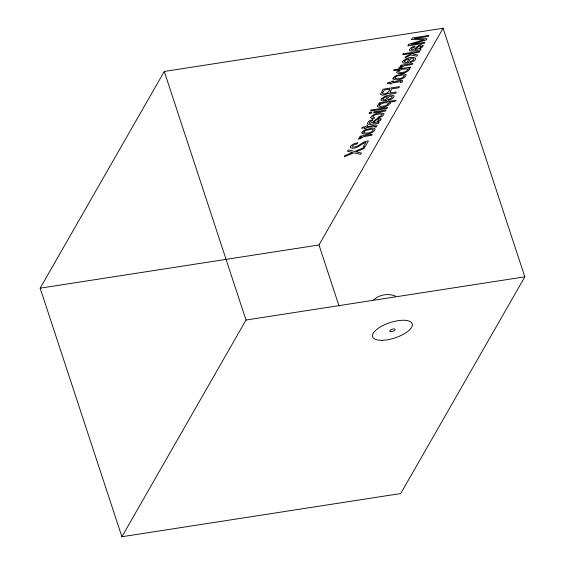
<?xml version="1.0" encoding="UTF-8"?>
<svg xmlns="http://www.w3.org/2000/svg" width="565" height="565" viewBox="0 0 565 565"><rect width="100%" height="100%" fill="white"/><g stroke="black" fill="none" stroke-linecap="round" stroke-linejoin="round"><path stroke-width="0.85" d="M40.164 288.171L164.281 71.458L443.108 28.25L524.836 276.829L400.719 493.542L121.892 536.75L40.164 288.171L318.992 244.97L443.108 28.25M121.892 536.75L246.008 320.03L164.281 71.458M373.79 299.747C379.624 294.485 388.409 293.15 395.62 296.173M246.008 320.03L524.836 276.829M318.992 244.97L339.078 306.068M361.911 132.761L361.904 133.234C365.668 135.558 373.642 133.495 375.238 129.053L373.74 128.213L371.692 128.199L365.11 129.879A5.389 2.076 -18.2 0 0 362.596 131.589L361.911 132.761M392.993 78.493L392.993 78.959C396.75 81.282 404.731 79.227 406.32 74.778L404.823 73.944L402.781 73.923L396.192 75.604A5.389 2.076 -18.2 0 0 393.678 77.313L392.993 78.493M390.076 91.982C391.058 93.854 394.511 91.7 396.369 92.123L395.218 93.55L389.673 93.896L388.325 93.274L385.111 94.758L382.456 95.174L380.492 94.489L383.014 89.206L399.504 86.65L398.869 87.766L391.792 88.86L390.076 91.982M381.036 119.13L380.33 120.543L377.625 122.323L379.016 122.549L378.338 123.693C376.135 122.937 371.078 125.31 367.533 124.159L367.363 123.495L368.422 121.673L370.195 120.437L373.013 119.625L372.469 120.564L370.033 121.567L369.298 123.255C373.606 123.869 375.902 116.164 380.902 118.862L381.036 119.13M423.093 45.701L422.38 47.114L419.675 48.894L421.066 49.113L420.395 50.264C418.185 49.508 413.128 51.881 409.59 50.73L409.42 50.066L410.48 48.244L412.252 47.008L415.063 46.196L414.526 47.135L412.09 48.138L411.348 49.826C415.656 50.44 417.959 42.735 422.959 45.433L423.093 45.701M350.364 146.935L350.533 147.825C356.338 150.05 360.788 143.835 365.88 142.331L363.366 146.716L365.273 146.42L368.429 140.904C362.356 140.869 358.683 147.677 352.68 147.006L352.496 146.01L353.393 145.071L357.355 143.736L357.949 142.712C355.152 143.256 351.585 144.004 350.364 146.935M370.753 117.266L371.431 118.488L373.974 118.53L374.539 117.548L372.61 117.089C374.065 114.081 378.529 114.102 381.453 114.01A2.691 1.038 -18.2 0 1 382.138 114.653L380.662 116.136L378.26 116.969L377.702 117.951L379.941 117.336A4.478 1.73 -18.2 0 0 382.371 116.129L383.769 114.674L383.946 113.685C379.92 111.701 373.401 113.565 370.753 117.266M375.209 126.383L374.877 127.118L376.467 126.871C379.927 122.506 367.716 127.598 367.229 126.496L367.695 125.684L366.049 125.939L365.583 126.758L362.221 127.273L361.642 128.297L364.997 127.775L364.446 128.735L366.099 128.481L366.643 127.521L375.209 126.383M400.811 81.692L400.472 82.426L402.068 82.179C405.522 77.808 393.311 82.907 392.83 81.805L393.297 80.993L391.644 81.247L391.178 82.059L387.823 82.582L387.237 83.599L390.592 83.083L390.041 84.044L391.693 83.782L392.244 82.829L400.811 81.692M379.115 119.964L377.236 121.906L373.126 122.972L376.205 120.048L378.472 119.526L379.115 119.964M421.165 46.535L419.286 48.477L415.183 49.543L418.255 46.62L420.53 46.097L421.165 46.535M360.491 138.63C355.724 140.268 360.145 137.14 361.72 136.801L359.644 137.118L360.195 136.158L372.215 134.3L371.636 135.31L363.457 136.666L360.491 138.63M401.079 67.751C396.319 69.389 400.74 66.267 402.315 65.921L400.239 66.246L400.783 65.286L412.81 63.421L412.231 64.431L404.053 65.794L401.079 67.751M409.717 69.163C407.316 72.956 400.444 74.714 396.559 72.779L397.167 71.289L399.554 69.756L393.572 70.689L394.13 69.707L410.677 67.136L410.148 68.068L408.608 68.309L409.717 69.163M379.256 105.231L379.249 106.036C382.251 106.644 386.82 106.178 388.6 103.346L388.48 103C385.485 102.244 381.523 103.021 379.256 105.231M407.937 69.502C406.228 72.355 401.418 72.934 398.544 72.073L398.495 71.783C400.359 69.029 404.794 68.45 407.803 69.142L407.937 69.502M381.184 99.08L381.071 100.231L382.102 100.902L386.594 100.655L389.116 96.255L392.159 96.382L391.912 97.696L388.805 99.334L388.233 100.323C390.493 99.638 393.84 98.677 394.179 95.979C390.337 93.684 384.151 95.916 381.184 99.08M402.76 61.408L402.647 62.56L403.678 63.231L408.17 62.983L410.691 58.583L413.728 58.711L413.488 60.024L410.381 61.663L409.809 62.651C412.069 61.973 415.416 61.006 415.755 58.308C411.913 56.013 405.719 58.244 402.76 61.408M390.33 103.07C387.943 106.933 381.093 108.522 377.201 106.623L377.886 105.069L380.358 103.572L378.769 103.819L379.327 102.837L396.086 100.245L395.507 101.255L389.37 102.201L390.33 103.07M363.909 131.92L363.818 132.747C366.826 133.58 371.565 132.916 373.387 130.056L373.133 129.484L371.452 129.237L366.099 130.353A2.987 1.151 -18.2 0 0 364.248 131.476L363.909 131.92M394.992 77.645L394.9 78.471C397.908 79.305 402.647 78.648 404.469 75.781L404.215 75.209L402.534 74.961L397.181 76.077A2.987 1.151 -18.2 0 0 395.331 77.2L394.992 77.645M382.978 98.748L383.148 99.765L385.584 99.864L387.491 96.53L384.652 97.427L382.978 98.748M404.554 61.077L404.724 62.094L407.16 62.192L409.067 58.859L406.228 59.756L404.554 61.077M382.731 92.752L382.78 93.832C385.987 94.546 389.024 92.208 389.928 89.15L384.292 90.026L382.731 92.752M345.046 155.495L344.283 156.83L353.909 152.818L360.703 154.407L361.494 153.023L355.985 151.851L364.072 148.517L364.842 147.168L354.7 151.434L348.245 149.909L347.447 151.307L352.553 152.437L345.046 155.495M369.637 112.562L369.051 113.586L371.339 113.233L371.925 112.202L369.637 112.562M371.085 110.034L370.506 111.044L386.997 108.487L387.576 107.477L371.085 110.034M403.297 53.795L402.739 54.763L412.316 53.279L405.727 56.662L404.985 57.955L410.804 54.953L416.935 56.218L417.669 54.925L412.683 53.993L414.717 52.905L419.23 52.206L419.788 51.238L403.297 53.795M408.742 44.282L407.838 45.864L424.329 43.307L424.936 42.248L411.016 44.423L426.271 39.917L426.9 38.816L414.35 38.604L428.242 36.478L428.849 35.411L412.358 37.961L411.447 39.564L424.033 39.769L408.742 44.282M374.164 111.856L373.578 112.887L385.542 111.03L386.128 110.005L374.164 111.856M382.187 340.3A20.82 8.037 -18.2 0 0 412.379 324.932A20.82 8.037 -18.2 0 0 382.766 325.61A20.82 8.037 -18.2 0 0 382.187 340.3M391.044 331.648A2.839 1.095 -18.2 0 0 395.161 329.55A2.839 1.095 -18.2 0 0 391.121 329.642A2.839 1.095 -18.2 0 0 391.044 331.648"/></g></svg>
